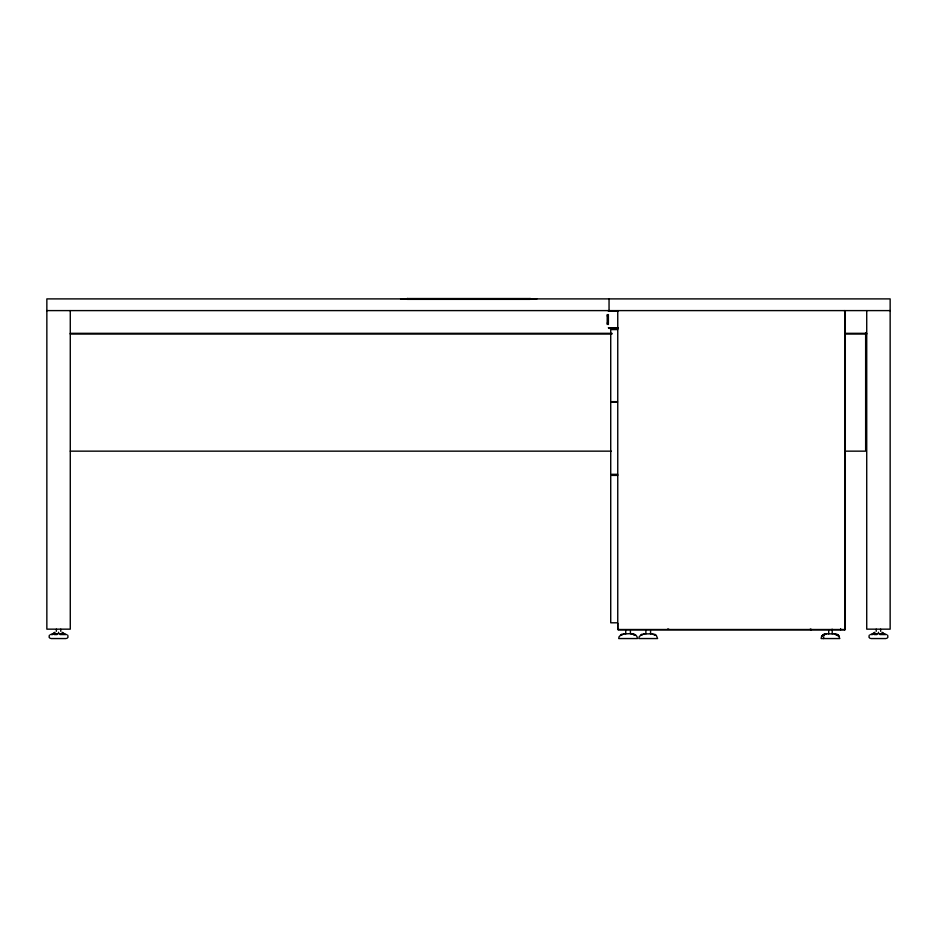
<?xml version="1.0" encoding="UTF-8"?>
<svg xmlns="http://www.w3.org/2000/svg" width="937" height="937" viewBox="0 0 937 937"><rect width="100%" height="100%" fill="white"/><g stroke="black" fill="none" stroke-linecap="round" stroke-linejoin="round"><path stroke-width="1.41" d="M617.752 629.16L617.752 623.351L617.752 629.16L618.42 629.16M823.494 638.554L823.752 636.75M844.624 629.512L845.303 629.16L844.624 629.84L618.08 629.84L618.08 629.16M844.624 629.16L844.624 629.84M608.71 311.271L618.104 310.932M49.333 635.309L49.111 637.277L50.235 638.39M869.208 635.309L868.986 637.277L870.11 638.39M810.2 629.16L811.044 629.84L811.044 629.172M840.653 629.16L840.618 629.84L840.618 628.95M66.89 638.39L68.014 637.277L67.792 635.309M621.606 634.22L619.076 636.75L618.713 638.554L637.453 638.554C636.832 631.667 627.86 634.22 623.398 633.869M641.751 634.22L639.221 636.75L638.858 638.554L657.598 638.554L656.228 635.239L654.705 634.22M886.765 638.39L887.889 637.277L887.667 635.309M668.713 629.149L667.648 629.067M824.326 634.419L821.62 636.434L821.105 638.554L839.821 638.554L838.065 634.899L834.914 633.869L826.012 633.869L822.862 634.899L821.62 636.434L823.623 634.408L826.223 633.869L822.815 635.239L826.575 633.869M622.449 634.408L620.833 635.239L624.054 633.869M642.595 634.408L640.978 635.239L644.199 633.869M407.126 298.552L406.33 299.348L407.126 298.552L530.26 298.552L531.056 299.348L530.26 298.552M53.596 632.862L55.037 632.323M873.471 632.862L874.912 632.323M46.85 310.604L890.15 310.604M618.42 311.271L608.382 311.271L609.05 310.604L609.05 298.891M607.211 315.886L608.382 315.886M607.211 323.113L608.382 323.113M617.752 328.032L608.71 327.727M617.752 329.578L610.725 329.578L610.725 401.645L617.752 401.645L617.752 311.271M70.275 333.326L611.978 333.326M844.764 333.326L866.725 333.326M70.275 334.029L611.978 334.029M844.764 334.029L866.725 334.029M70.275 451.154L611.24 451.154M845.174 451.154L865.647 451.154L865.647 332.565M617.752 474.309L610.725 474.309L610.725 402.231L617.752 402.231L617.752 622.8L610.725 622.8L610.725 475.399L617.752 475.399M618.08 629.512L845.303 629.512L845.303 310.932L844.296 310.604L844.624 311.271M52.062 633.681L65.063 633.681M871.937 633.681L884.938 633.681M643.543 633.869L652.913 633.869M50.305 634.548L52.73 634.548M54.182 634.548L57.098 634.548M60.027 634.548L66.82 634.548M870.18 634.548L872.605 634.548M874.057 634.548L876.973 634.548M879.902 634.548L886.695 634.548M51.02 638.554L66.105 638.554M870.895 638.554L885.98 638.554M834.211 633.869L839.306 636.434L837.303 634.408L838.111 635.239L834.352 633.869M881.963 632.323L883.404 632.862M62.088 632.323L63.529 632.862M651.941 633.869L655.478 635.239L653.874 634.408M631.796 633.869L635.333 635.239L633.728 634.408M618.748 629.512L618.08 628.832M632.124 633.869L634.267 634.782M836.811 634.654L838.111 635.239L836.6 634.419M880.639 629.184L880.639 631.292M878.437 632.264L878.437 633.107M876.236 629.184L876.236 631.292M866.725 310.604L866.725 629.16L890.15 629.16L890.15 298.891L46.85 298.891L46.85 629.16L70.275 629.16L70.275 310.604M844.975 310.932L844.975 629.512M832.115 629.172L832.115 629.84M832.208 630.941L832.208 633.869M828.718 630.941L828.718 633.869M650.571 630.941L650.571 633.869M645.886 630.941L645.886 633.869M630.425 630.941L630.425 633.869M625.74 630.941L625.74 633.869M618.08 310.604L618.08 311.271M608.382 314.516L608.382 324.483M607.211 314.516L607.211 324.483M536.913 298.88L400.579 298.88M530.061 298.552L530.061 299.348L407.326 299.348L407.326 298.552M60.764 629.184L60.764 631.292M58.562 632.264L58.562 633.107M56.361 629.184L56.361 631.292M618.104 328.055L609.05 328.407L608.382 327.727L618.104 328.055"/></g></svg>
